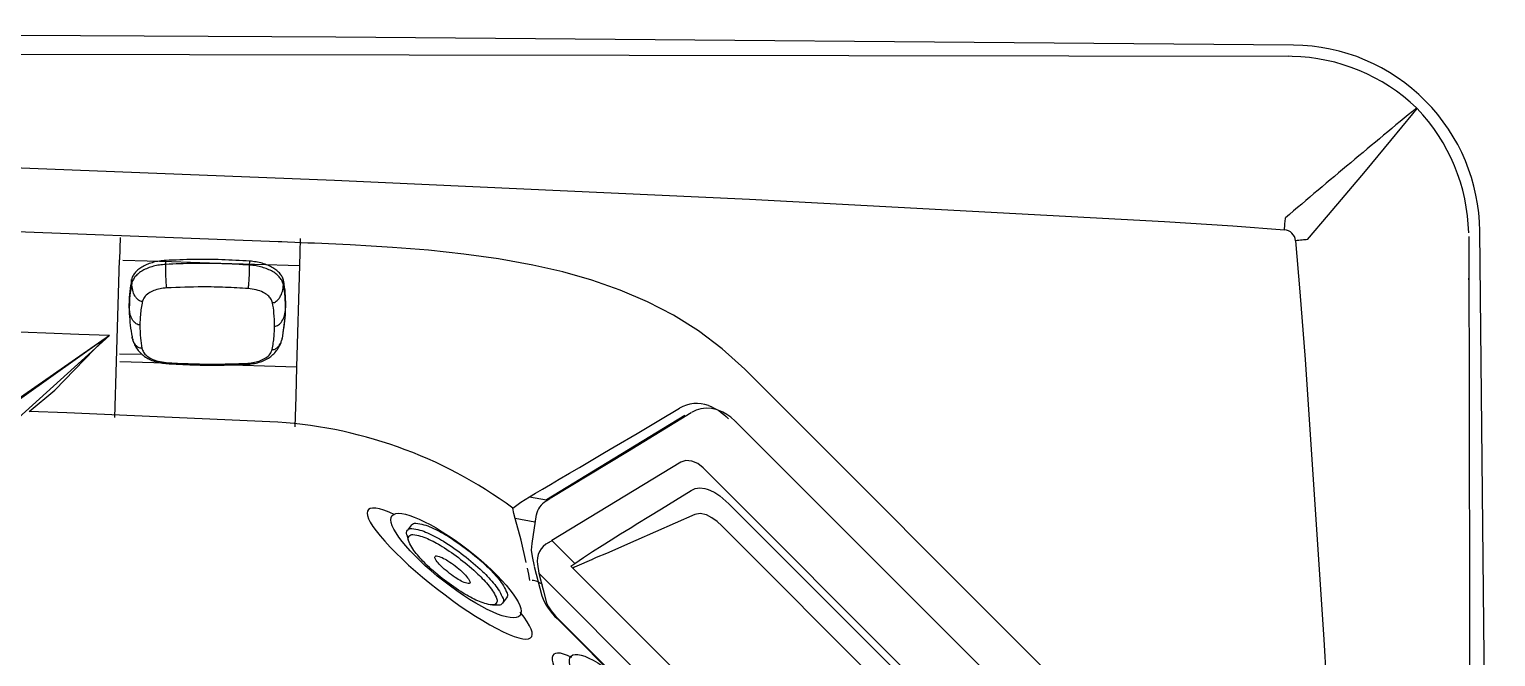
# Model space of a CAD drawing. Extents: x 398 to 509, y 623 to 780.
# Drawn here: x 486.05 to 508.85, y 725.25 to 735 of the extents above; entities that cross this region are included whole.
import ezdxf

# ---------------------------------------------------------------- set-up
doc = ezdxf.new("R2010")
doc.units = 0
doc.header["$MEASUREMENT"] = 0
for name, color, linetype in [('1', 4, 'Continuous'), ('2', 3, 'Continuous'), ('BDIM_YELLOW', 2, 'Continuous'), ('JET', 3, 'Continuous'), ('Menu', 1, 'Continuous')]:
    doc.layers.add(name, color=color, linetype=linetype)

# ---------------------------------------------------------------- blocks, each defined once
blk = doc.blocks.new('MINI')
at = {"layer": '1', "color": 3}
for p, q in [((0.223, 0.931), (0.327, 0.931)), ((0.391, 0.895), (0.44, 0.828)), ((0.391, 0.895), (0.391, 0.895)), ((0.386, -0.902), (0.441, -0.828)), ((0.223, -0.932), (0.327, -0.932)), ((0.327, -0.932), (0.327, -0.932))]:
    blk.add_line(p, q, dxfattribs=at)
for points in [[(0.223, 0.931, 0.267867), (0.159, 0.895, 0.072378), (0.065, 0.659, 0.034036), (0.019, 0.384, 0.024706), (0, 0, 0.024706), (0.019, -0.384, 0.034036), (0.065, -0.659, 0.072378), (0.159, -0.895, 0.267867), (0.223, -0.932, 0.267867)], [(0.391, 0.895, 0.267867), (0.327, 0.931, 0.267867), (0.264, 0.895, 0.072378), (0.17, 0.659, 0.034036), (0.123, 0.384, 0.024706), (0.104, 0, 0.024706), (0.123, -0.384, 0.034036), (0.17, -0.659, 0.072378), (0.264, -0.895, 0.267867), (0.327, -0.932, 0.267867)], [(0.327, -0.932, 0.238458), (0.386, -0.902, 0.072378)]]:
    blk.add_lwpolyline(points, format="xyb", dxfattribs=at)
for points in [[(0.386, -0.855, 0.267867), (0.445, -0.822, 0.072378), (0.531, -0.605, 0.034036), (0.574, -0.352, 0.024706), (0.591, 0, 0.024706), (0.574, 0.352, 0.034036), (0.531, 0.605, 0.072378), (0.445, 0.822, 0.267867), (0.386, 0.855, 0.267867), (0.328, 0.822, 0.072378), (0.242, 0.605, 0.034036), (0.199, 0.352, 0.024706), (0.182, 0, 0.024706), (0.199, -0.352, 0.034036), (0.242, -0.605, 0.072378), (0.328, -0.822, 0.267867)], [(0.388, 0.343, 0.280852), (0.368, 0.331, 0.066452), (0.337, 0.244, 0.030521), (0.321, 0.143, 0.022038), (0.315, 0.003, 0.022038), (0.321, -0.137, 0.030521), (0.337, -0.238, 0.066452), (0.368, -0.325, 0.280852), (0.388, -0.337, 0.280852), (0.408, -0.325, 0.066452), (0.439, -0.238, 0.030521), (0.454, -0.137, 0.022038), (0.46, 0.003, 0.022038), (0.454, 0.143, 0.030521), (0.439, 0.244, 0.066452), (0.408, 0.331, 0.280852)]]:
    blk.add_lwpolyline(points, format="xyb", close=True, dxfattribs=at)
blk = doc.blocks.new('Speaker Cap')
at = {"layer": '1', "color": 3, "linetype": 'Continuous', "lineweight": 25}
for p, q in [((-0.236, 1.157), (-0.337, 1.154)), ((-0.276, 1.155), (-0.337, 1.154)), ((-0.175, 1.16), (-0.236, 1.159)), ((0.18, 1.141), (-0.177, 1.16)), ((0.194, 1.138), (0.18, 1.141)), ((-0.647, 1.093), (-0.707, 1.092)), ((-0.703, 1.093), (-0.706, 1.092)), ((-0.911, 0.546), (-0.973, 0.543)), ((-0.822, -0.755), (-0.883, -0.76)), ((0.601, -1.013), (0.625, -1.364)), ((0.601, -1.013), (0.625, -1.364)), ((-0.551, -1.266), (-0.543, -1.267)), ((-0.484, -1.26), (-0.544, -1.267)), ((-0.169, -1.277), (-0.075, -1.266)), ((-0.109, -1.27), (-0.169, -1.277)), ((-0.109, -1.27), (-0.014, -1.258)), ((-0.075, -1.268), (-0.014, -1.261)), ((0.342, -1.191), (0.355, -1.186))]:
    blk.add_line(p, q, dxfattribs=at)
for points, knots in [([(-0.337, 1.154), (-0.399, 1.148), (-0.521, 1.137), (-0.643, 1.108), (-0.703, 1.093)], [0, 0, 0, 0, 0.500001, 1, 1, 1, 1]), ([(-0.276, 1.155), (-0.338, 1.15), (-0.463, 1.138), (-0.585, 1.108), (-0.647, 1.093)], [0, 0, 0, 0, 0.5, 1, 1, 1, 1]), ([(0.004, 1.006), (0.002, 1.016), (-0.001, 1.037), (-0.019, 1.067), (-0.046, 1.094), (-0.097, 1.126), (-0.176, 1.152), (-0.242, 1.154), (-0.276, 1.155)], [0, 0, 0, 0, 0.075049, 0.162076, 0.266841, 0.391246, 0.685996, 1, 1, 1, 1]), ([(-0.706, 1.092), (-0.725, 1.086), (-0.763, 1.072), (-0.814, 1.031), (-0.861, 0.977), (-0.901, 0.909), (-0.933, 0.828), (-0.956, 0.739), (-0.97, 0.643), (-0.972, 0.576), (-0.973, 0.543)], [0, 0, 0, 0, 0.125114, 0.25021, 0.375201, 0.5, 0.624799, 0.74979, 0.874886, 1, 1, 1, 1]), ([(-0.647, 1.093), (-0.665, 1.087), (-0.702, 1.073), (-0.753, 1.033), (-0.8, 0.979), (-0.84, 0.911), (-0.872, 0.831), (-0.894, 0.742), (-0.909, 0.646), (-0.911, 0.58), (-0.911, 0.546)], [0, 0, 0, 0, 0.125505, 0.249704, 0.373992, 0.499776, 0.625678, 0.750079, 0.874386, 1, 1, 1, 1]), ([(-0.356, 0.946), (-0.358, 0.955), (-0.363, 0.977), (-0.383, 1.006), (-0.412, 1.032), (-0.465, 1.064), (-0.546, 1.09), (-0.612, 1.092), (-0.647, 1.093)], [0, 0, 0, 0, 0.07505, 0.162076, 0.266839, 0.391242, 0.685992, 1, 1, 1, 1]), ([(-0.356, 0.946), (-0.376, 0.938), (-0.415, 0.921), (-0.466, 0.866), (-0.51, 0.785), (-0.54, 0.679), (-0.544, 0.595), (-0.546, 0.553)], [0, 0, 0, 0, 0.186661, 0.373374, 0.560001, 0.780011, 1, 1, 1, 1]), ([(0.004, 1.006), (-0.064, 0.999), (-0.184, 0.988), (-0.303, 0.959), (-0.356, 0.946)], [0, 0, 0, 0, 0.559986, 1, 1, 1, 1]), ([(0.369, 0.997), (0.301, 1.003), (0.179, 1.015), (0.057, 1.009), (0.004, 1.006)], [0, 0, 0, 0, 0.559986, 1, 1, 1, 1]), ([(0.369, 0.997), (0.368, 1.006), (0.366, 1.028), (0.35, 1.057), (0.324, 1.084), (0.275, 1.116), (0.225, 1.136), (0.187, 1.138), (0.18, 1.139)], [0, 0, 0, 0, 0.100117, 0.216215, 0.355977, 0.521939, 0.915145, 1, 1, 1, 1]), ([(0.626, 0.641), (0.62, 0.674), (0.609, 0.74), (0.577, 0.831), (0.534, 0.914), (0.481, 0.986), (0.417, 1.045), (0.345, 1.091), (0.274, 1.122), (0.227, 1.131), (0.207, 1.135)], [0, 0, 0, 0, 0.137423, 0.271063, 0.402521, 0.532791, 0.660804, 0.787455, 0.913938, 1, 1, 1, 1]), ([(0.611, 0.634), (0.605, 0.669), (0.592, 0.74), (0.556, 0.833), (0.506, 0.915), (0.442, 0.976), (0.393, 0.99), (0.369, 0.997)], [0, 0, 0, 0, 0.1868454, 0.373701, 0.5604087, 0.7802215, 1, 1, 1, 1]), ([(-0.973, 0.543), (-0.97, 0.398), (-0.965, 0.108), (-0.935, -0.328), (-0.9, -0.616), (-0.883, -0.76)], [0, 0, 0, 0, 0.333338, 0.666662, 1, 1, 1, 1]), ([(-0.546, 0.553), (-0.553, 0.554), (-0.567, 0.555), (-0.601, 0.556), (-0.642, 0.556), (-0.712, 0.556), (-0.806, 0.553), (-0.875, 0.549), (-0.911, 0.546)], [0, 0, 0, 0, 0.075054, 0.162074, 0.266824, 0.391217, 0.685963, 1, 1, 1, 1]), ([(-0.911, 0.546), (-0.909, 0.402), (-0.903, 0.112), (-0.873, -0.324), (-0.839, -0.611), (-0.822, -0.755)], [0, 0, 0, 0, 0.333331, 0.666669, 1, 1, 1, 1]), ([(-0.546, 0.553), (-0.544, 0.435), (-0.54, 0.198), (-0.515, -0.225), (-0.48, -0.527), (-0.459, -0.712)], [0, 0, 0, 0, 0.280017, 0.560061, 1, 1, 1, 1]), ([(0.625, 0.641), (0.625, 0.64), (0.625, 0.639), (0.616, 0.636), (0.611, 0.634)], [0, 0, 0, 0, 0.47605, 1, 1, 1, 1]), ([(0.699, -0.63), (0.697, -0.512), (0.693, -0.276), (0.668, 0.147), (0.633, 0.45), (0.611, 0.634)], [0, 0, 0, 0, 0.280017, 0.560061, 1, 1, 1, 1]), ([(0.714, -0.635), (0.712, -0.493), (0.706, -0.209), (0.677, 0.218), (0.643, 0.5), (0.626, 0.641)], [0, 0, 0, 0, 0.333326, 0.666674, 1, 1, 1, 1]), ([(0.367, -1.182), (0.386, -1.175), (0.432, -1.16), (0.498, -1.12), (0.563, -1.065), (0.617, -0.997), (0.661, -0.919), (0.691, -0.831), (0.711, -0.735), (0.713, -0.669), (0.714, -0.635)], [0, 0, 0, 0, 0.086276, 0.212098, 0.338317, 0.466117, 0.596395, 0.728059, 0.862063, 1, 1, 1, 1]), ([(0.508, -1.023), (0.528, -1.015), (0.568, -0.999), (0.619, -0.943), (0.662, -0.863), (0.693, -0.756), (0.697, -0.672), (0.699, -0.63)], [0, 0, 0, 0, 0.186661, 0.373374, 0.560001, 0.780011, 1, 1, 1, 1]), ([(0.699, -0.63), (0.704, -0.631), (0.713, -0.633), (0.713, -0.634), (0.713, -0.635)], [0, 0, 0, 0, 0.524053, 1, 1, 1, 1]), ([(-0.883, -0.76), (-0.877, -0.792), (-0.867, -0.857), (-0.84, -0.949), (-0.806, -1.033), (-0.764, -1.107), (-0.716, -1.169), (-0.664, -1.217), (-0.609, -1.252), (-0.57, -1.261), (-0.551, -1.266)], [0, 0, 0, 0, 0.125117, 0.250217, 0.375217, 0.500028, 0.624818, 0.749795, 0.874889, 1, 1, 1, 1]), ([(-0.459, -0.712), (-0.465, -0.713), (-0.479, -0.717), (-0.512, -0.722), (-0.554, -0.728), (-0.622, -0.737), (-0.716, -0.747), (-0.786, -0.752), (-0.822, -0.755)], [0, 0, 0, 0, 0.0750544, 0.1620735, 0.2668246, 0.3912169, 0.6859633, 1, 1, 1, 1]), ([(-0.822, -0.755), (-0.816, -0.788), (-0.805, -0.854), (-0.778, -0.946), (-0.743, -1.031), (-0.7, -1.106), (-0.651, -1.168), (-0.598, -1.215), (-0.542, -1.248), (-0.503, -1.256), (-0.484, -1.26)], [0, 0, 0, 0, 0.125614, 0.249921, 0.374322, 0.500224, 0.626008, 0.750296, 0.874495, 1, 1, 1, 1]), ([(-0.459, -0.712), (-0.452, -0.747), (-0.44, -0.817), (-0.403, -0.911), (-0.353, -0.992), (-0.289, -1.054), (-0.241, -1.067), (-0.216, -1.074)], [0, 0, 0, 0, 0.186845, 0.373701, 0.560409, 0.780222, 1, 1, 1, 1]), ([(-0.216, -1.074), (-0.217, -1.084), (-0.219, -1.105), (-0.235, -1.137), (-0.26, -1.167), (-0.308, -1.206), (-0.384, -1.242), (-0.45, -1.254), (-0.484, -1.26)], [0, 0, 0, 0, 0.075049, 0.162076, 0.266841, 0.391246, 0.685996, 1, 1, 1, 1]), ([(-0.216, -1.074), (-0.148, -1.08), (-0.026, -1.092), (0.095, -1.086), (0.148, -1.083)], [0, 0, 0, 0, 0.559986, 1, 1, 1, 1]), ([(0.148, -1.083), (0.148, -1.093), (0.148, -1.115), (0.134, -1.146), (0.111, -1.177), (0.064, -1.216), (-0.01, -1.252), (-0.075, -1.264), (-0.109, -1.27)], [0, 0, 0, 0, 0.075048, 0.162077, 0.266843, 0.39125, 0.686, 1, 1, 1, 1]), ([(0.148, -1.083), (0.216, -1.077), (0.337, -1.065), (0.456, -1.036), (0.508, -1.023)], [0, 0, 0, 0, 0.559986, 1, 1, 1, 1]), ([(0.508, -1.023), (0.509, -1.033), (0.51, -1.054), (0.498, -1.086), (0.476, -1.116), (0.432, -1.154), (0.386, -1.18), (0.348, -1.188), (0.342, -1.189)], [0, 0, 0, 0, 0.100431, 0.216895, 0.357098, 0.523583, 0.918025, 1, 1, 1, 1]), ([(-0.543, -1.267), (-0.481, -1.273), (-0.356, -1.285), (-0.231, -1.28), (-0.169, -1.277)], [0, 0, 0, 0, 0.499999, 1, 1, 1, 1]), ([(-0.015, -1.261), (0.045, -1.252), (0.165, -1.236), (0.283, -1.206), (0.342, -1.191)], [0, 0, 0, 0, 0.500034, 1, 1, 1, 1])]:
    blk.add_open_spline(points, degree=3, knots=knots, dxfattribs=at)
for points in [[(0.099, 1.146), (0.037, 1.152), (-0.089, 1.164), (-0.214, 1.158), (-0.276, 1.155)], [(-0.484, -1.26), (-0.421, -1.266), (-0.296, -1.278), (-0.171, -1.272), (-0.109, -1.27)]]:
    blk.add_open_spline(points, degree=3, dxfattribs=at)
blk = doc.blocks.new('pillow')
at = {"layer": 'BDIM_YELLOW', "linetype": 'Continuous', "lineweight": 25}
for p, q in [((-4.047, 4.128), (-4.068, 4.128)), ((-4.051, 4.129), (-4.047, 4.129)), ((4.047, 4.129), (-4.047, 4.129)), ((-4.047, 4.128), (-4.047, 4.129)), ((4.068, 4.128), (4.047, 4.128)), ((5.25, 1.244), (4.644, 3.732)), ((3.907, 3.26), (-3.907, 3.26)), ((-4.215, 3.082), (-4.771, 0.799)), ((-3.23, 3.151), (3.23, 3.151)), ((4.771, 0.799), (4.215, 3.082)), ((3.064, 2.829), (-3.064, 2.829)), ((-5.251, 1.238), (-5.266, 1.169)), ((-5.227, 0.913), (-4.959, 0.544)), ((4.959, 0.544), (5.227, 0.913)), ((-4.771, 0.799), (-4.267, 0.799)), ((-4.282, 0.727), (-4.267, 0.799)), ((-4.238, 0.727), (-4.282, 0.727)), ((4.238, 0.727), (-4.238, 0.727)), ((4.282, 0.727), (4.238, 0.727)), ((4.282, 0.727), (4.261, 0.798)), ((4.267, 0.799), (4.771, 0.799)), ((4.267, 0.799), (4.282, 0.727)), ((-4.814, 0.406), (-4.683, 0.321)), ((-4.682, 0.32), (-4.274, 0.08)), ((-4.668, 0.38), (-4.556, 0.297)), ((4.556, 0.297), (-4.556, 0.297)), ((4.274, 0.08), (4.682, 0.32)), ((4.556, 0.297), (4.668, 0.38)), ((4.683, 0.321), (4.814, 0.406)), ((-3.856, 0), (3.856, 0))]:
    blk.add_line(p, q, dxfattribs=at)
at = {"layer": 'BDIM_YELLOW', "linetype": 'Continuous', "lineweight": 25, "flags": 128}
for points in [[(-4.068, 4.128), (-4.158, 4.122), (-4.235, 4.109), (-4.303, 4.09), (-4.391, 4.053), (-4.465, 4.007), (-4.528, 3.951), (-4.579, 3.886), (-4.616, 3.817), (-4.641, 3.743)], [(4.047, 4.129), (4.058, 4.129), (4.063, 4.128)], [(4.641, 3.743), (4.62, 3.808), (4.594, 3.861), (4.534, 3.945), (4.473, 4.001), (4.418, 4.038), (4.368, 4.065), (4.298, 4.092), (4.254, 4.105), (4.202, 4.116), (4.141, 4.124), (4.068, 4.128)], [(-4.644, 3.732), (-4.918, 2.606), (-5.25, 1.244)], [(-3.907, 3.26), (-4.013, 3.248), (-4.108, 3.211), (-4.178, 3.153), (-4.215, 3.082)], [(4.215, 3.082), (4.178, 3.153), (4.107, 3.211), (4.014, 3.248), (3.907, 3.26)], [(-3.79, 2.883), (-3.765, 2.946), (-3.723, 3.004), (-3.662, 3.054), (-3.627, 3.074), (-3.588, 3.093), (-3.507, 3.12), (-3.415, 3.138), (-3.23, 3.151)], [(3.23, 3.151), (3.322, 3.148), (3.414, 3.138), (3.503, 3.12), (3.587, 3.093), (3.662, 3.054), (3.722, 3.005), (3.765, 2.946), (3.79, 2.883)], [(-4.267, 0.799), (-4.237, 0.962), (-4.203, 1.124), (-4.165, 1.297), (-4.128, 1.46), (-4.089, 1.629), (-4.049, 1.796), (-4.016, 1.936), (-3.97, 2.131), (-3.917, 2.354), (-3.856, 2.604), (-3.79, 2.883)], [(-3.064, 2.829), (-3.164, 2.825), (-3.261, 2.81), (-3.351, 2.781), (-3.437, 2.727), (-3.486, 2.656)], [(3.486, 2.656), (3.463, 2.698), (3.427, 2.736), (3.38, 2.768), (3.323, 2.792), (3.197, 2.821), (3.064, 2.829)], [(3.79, 2.883), (3.83, 2.712), (3.867, 2.561), (3.899, 2.429), (3.931, 2.294), (3.967, 2.142), (4.002, 1.997), (4.034, 1.861), (4.071, 1.705), (4.14, 1.406), (4.209, 1.098), (4.267, 0.799)], [(-3.486, 2.656), (-3.846, 1.724), (-4.031, 1.258), (-4.094, 1.1), (-4.119, 1.036), (-4.122, 1.028), (-4.122, 1.027), (-4.123, 1.027), (-4.123, 1.026), (-4.123, 1.026), (-4.213, 0.793)], [(-4.214, 0.793), (-4.227, 0.756), (-4.238, 0.727)], [(4.238, 0.727), (4.224, 0.764), (4.214, 0.793)], [(-4.961, 0.546), (-4.891, 0.468), (-4.813, 0.405)], [(4.813, 0.405), (4.891, 0.468), (4.961, 0.546)], [(-4.556, 0.297), (-4.327, 0.162), (-4.148, 0.056)], [(4.148, 0.056), (4.376, 0.191), (4.556, 0.297)], [(3.856, 0.011), (-0.463, 0.011), (-3.856, 0.011)]]:
    blk.add_lwpolyline(points, dxfattribs=at)
at = {"layer": 'BDIM_YELLOW', "linetype": 'Continuous', "lineweight": 25}
for centre, radius, start, end in [((141.137, 55.367), 147.398, 200.95358, 201.73107), ((-4.958, 1.086), 0.32, 164.8962, 214.0444), ((4.958, 1.086), 0.32, 325.8948, 15.1163), ((-4.483, 0.638), 0.318, 160.6101, 234.4844), ((4.282, 0.611), 0.188, 94.5642, 96.3826), ((4.485, 0.638), 0.317, 305.3415, 19.5619), ((-3.901, 0.897), 0.898, 245.3766, 272.8692), ((-3.894, 0.722), 0.712, 249.1322, 273.0547), ((3.903, 0.888), 0.889, 266.9784, 292.6202), ((3.894, 0.723), 0.714, 266.9715, 290.8423)]:
    blk.add_arc(centre, radius, start, end, dxfattribs=at)
for centre, major_axis, start_param, end_param in [((-5.795, 2.212), (-0.636, 1.98), 3.749136, 3.788665), ((5.795, 2.212), (0.636, 1.98), 2.49452, 2.534048)]:
    blk.add_ellipse(centre, major_axis=major_axis, ratio=0.433377, start_param=start_param, end_param=end_param, dxfattribs=at)
blk = doc.blocks.new('2018 PRISM')
at = {"layer": '1', "linetype": 'Continuous', "lineweight": 25}
for p, q in [((107.103, 90.877), (107.045, 90.878)), ((109.046, 90.066), (109.037, 90.076)), ((88.884, 88.064), (88.873, 87.714)), ((88.825, 86.136), (88.873, 87.714)), ((91.672, 87.625), (91.623, 86.05)), ((109.848, 87.432), (109.85, 87.375)), ((88.631, 86.479), (83.735, 83)), ((83.958, 82.242), (88.714, 86.537)), ((88.714, 86.537), (84.134, 83.352)), ((88.798, 85.263), (88.825, 86.136)), ((88.875, 86.135), (90.289, 86.091)), ((90.289, 86.091), (91.623, 86.05)), ((104.984, 79.621), (98.592, 86.013)), ((95.244, 84.032), (95.51, 83.986)), ((95.331, 83.634), (95.025, 83.692))]:
    blk.add_line(p, q, dxfattribs=at)
at = {"layer": '1', "color": 6, "linetype": 'Continuous', "lineweight": 25, "flags": 128}
for points in [[(107.127, 91.052), (92.233, 91.175), (77.338, 91.256), (62.444, 91.297), (47.55, 91.297), (32.655, 91.256), (17.761, 91.175), (2.867, 91.052)], [(110.023, 2.89), (110.146, 15.096), (110.227, 27.268), (110.268, 39.44), (110.268, 51.612), (110.227, 63.784), (110.146, 75.956), (110.023, 88.162)]]:
    blk.add_lwpolyline(points, dxfattribs=at)
at = {"layer": '1', "linetype": 'Continuous', "lineweight": 25, "flags": 128}
for points in [[(2.891, 90.877), (2.891, 90.877), (3.449, 90.879), (5.449, 90.883), (13.449, 90.898), (31.815, 90.921), (59.137, 90.93), (83.118, 90.917), (107.045, 90.878), (107.045, 90.878)], [(107.341, 88.029), (107.669, 88.412), (108.242, 89.094), (108.636, 89.571), (108.979, 89.986), (109.046, 90.066)], [(4.874, 88.308), (9.262, 88.551), (13.651, 88.77), (19.507, 89.027), (25.364, 89.243), (31.223, 89.42), (37.083, 89.556), (42.943, 89.654), (48.804, 89.713), (54.664, 89.735), (60.524, 89.718), (66.384, 89.663), (72.843, 89.558), (79.302, 89.405), (85.76, 89.205), (92.215, 88.955), (98.669, 88.657), (105.12, 88.308)], [(91.339, 87.996), (86.186, 88.193), (81.031, 88.342), (75.876, 88.443)], [(105.12, 88.308), (106.181, 88.241), (106.984, 88.18)], [(106.984, 88.18), (106.986, 88.206), (106.988, 88.232), (106.99, 88.258), (106.992, 88.282), (106.994, 88.306), (106.996, 88.328), (106.998, 88.348), (106.999, 88.367)], [(91.68, 88.045), (91.677, 87.827), (91.672, 87.625)], [(107.341, 88.029), (107.323, 88.027), (107.302, 88.025), (107.28, 88.023), (107.257, 88.021), (107.232, 88.019), (107.207, 88.016), (107.181, 88.014), (107.155, 88.011)], [(107.155, 88.011), (107.225, 87.218), (107.305, 86.167)], [(109.85, 88.075), (109.85, 88.075), (109.863, 82.421), (109.897, 59.597), (109.9, 36.773), (109.884, 19.848), (109.85, 2.977), (109.85, 2.977)], [(98.592, 86.013), (98.244, 86.33), (97.875, 86.609), (97.486, 86.853), (97.079, 87.064), (96.654, 87.245), (96.215, 87.399), (95.762, 87.528), (95.298, 87.634), (94.766, 87.73), (94.224, 87.805), (93.674, 87.863), (93.117, 87.907), (92.785, 87.928), (92.457, 87.946), (92.12, 87.962), (92.015, 87.967), (91.905, 87.972), (91.801, 87.976), (91.696, 87.981), (91.597, 87.985), (91.482, 87.99), (91.396, 87.993), (91.339, 87.996)], [(88.923, 87.71), (89.679, 87.687), (90.273, 87.668), (91.672, 87.625)], [(88.714, 86.537), (88.238, 86.556), (87.726, 86.575), (87.178, 86.596), (86.593, 86.617), (85.98, 86.639), (85.393, 86.66), (84.863, 86.678), (84.355, 86.695), (83.87, 86.712), (83.383, 86.728), (82.83, 86.746), (82.238, 86.764), (81.674, 86.781), (81.137, 86.796), (80.625, 86.81), (80.092, 86.824), (79.526, 86.837), (78.928, 86.85), (78.297, 86.863)], [(87.469, 85.359), (87.469, 85.359), (87.866, 85.686), (88.631, 86.479)], [(91.623, 86.05), (91.611, 85.592), (91.599, 85.119)], [(107.305, 86.167), (107.594, 81.814), (107.848, 77.458), (108.069, 73.1), (108.256, 68.74), (108.41, 64.379), (108.531, 60.017), (108.621, 55.655), (108.678, 51.292), (108.704, 46.928), (108.698, 42.565), (108.657, 37.853), (108.579, 33.143), (108.463, 28.432), (108.309, 23.724), (108.117, 19.011), (107.886, 14.3), (107.616, 9.592), (107.305, 4.886)], [(91.207, 85.198), (88.052, 85.335), (87.469, 85.359)], [(95.244, 84.032), (95.337, 84.087), (95.446, 84.15), (95.57, 84.223), (95.709, 84.305), (95.866, 84.397), (96.022, 84.488), (96.18, 84.581), (96.31, 84.658), (96.413, 84.718), (96.565, 84.808), (96.92, 85.017), (97.258, 85.218), (97.579, 85.409)], [(97.66, 85.294), (96.456, 84.561), (95.51, 83.986)], [(94.985, 83.855), (95.111, 83.947), (95.244, 84.032)], [(95.025, 83.692), (95.004, 83.772), (94.985, 83.855)], [(95.192, 83.011), (95.114, 83.355), (95.025, 83.692)]]:
    blk.add_lwpolyline(points, dxfattribs=at)
at = {"layer": '1', "color": 6, "linetype": 'Continuous', "lineweight": 25}
for start, end in [(44.6526, 89.4531), (0.6693, 44.6591)]:
    blk.add_arc((107.099, 88.128), 2.924, start, end, dxfattribs=at)
at = {"layer": '1', "linetype": 'Continuous', "lineweight": 25}
for centre, radius, start, end in [((107.037, 87.982), 2.896, 46.3116, 88.7039), ((224.037, -49.15), 180.579, 129.55663, 130.40055), ((106.953, 88.065), 2.896, 1.3199, 43.7094), ((106.975, 88), 0.18, 3.7289, 87.2051), ((97.846, 84.959), 0.523, 69.6034, 120.7721), ((90.885, 78.306), 6.899, 53.5379, 87.3278), ((95.266, 82.448), 0.283, 49.4601, 86.036)]:
    blk.add_arc(centre, radius, start, end, dxfattribs=at)
at = {"layer": '1', "linetype": 'Continuous', "lineweight": 25, "extrusion": (0, 0, -1)}
blk.add_ellipse((97.993, 84.036), major_axis=(-0.221, 1.44), ratio=0.581848, start_param=0.29905, end_param=0.670516, dxfattribs=at)
at = {"layer": '2', "linetype": 'Continuous', "lineweight": 25, "flags": 128}
blk.add_lwpolyline([(95.21, 82.923), (95.228, 82.828), (95.245, 82.732)], dxfattribs=at)
at = {"layer": '2'}
for centre, major_axis, ratio, start_param, end_param in [((94.005, 82.838), (-1.27, 0.988), 0.192138, 5.585912, 10.12051), ((96.689, 80.518), (-1.068, 1.062), 0.20523, 5.720864, 10.055458)]:
    blk.add_ellipse(centre, major_axis=major_axis, ratio=ratio, start_param=start_param, end_param=end_param, dxfattribs=at)
for centre, major_axis, ratio in [((94.103, 82.962), (-0.996, 0.775), 0.245035), ((96.789, 80.664), (-0.896, 0.89), 0.244815)]:
    blk.add_ellipse(centre, major_axis=major_axis, ratio=ratio, dxfattribs=at)
at = {"layer": 'JET', "rotation": 265.552419861037}
blk.add_blockref('Speaker Cap', (90.28, 86.766), dxfattribs=at)
at = {"layer": 'JET', "xscale": -1, "rotation": 52.41328664810889}
blk.add_blockref('MINI', (94.286, 83.203), dxfattribs=at)
at = {"layer": 'Menu', "rotation": 315}
blk.add_blockref('pillow', (98.402, 79.412), dxfattribs=at)

msp = doc.modelspace()

# ---------------------------------------------------------------- block references
at = {"layer": '1'}
msp.add_blockref('2018 PRISM', (398.58, 643.705), dxfattribs=at)

doc.saveas('drawing.dxf')
